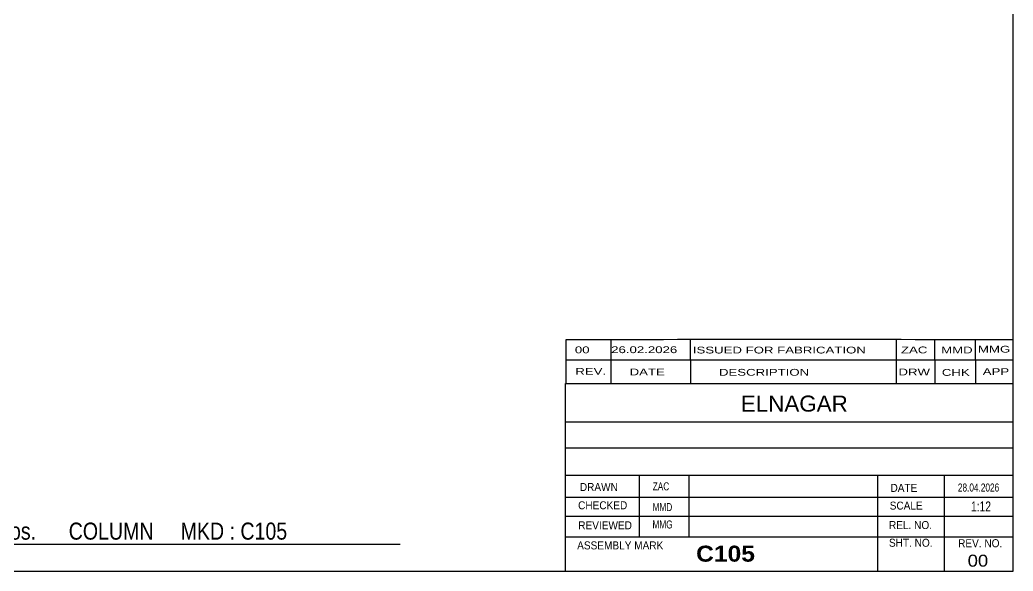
# Model space of a CAD drawing. Header units: millimetres. Extents: x -290 to 123, y -156 to 131.
# Drawn here: x -71.8 to 122.5, y -156.2 to -48.3 of the extents above; entities that cross this region are included whole.
import ezdxf

# ---------------------------------------------------------------- set-up
doc = ezdxf.new("R2010")
doc.units = ezdxf.units.MM
doc.styles.add('Arial', font='ARIAL.TTF', dxfattribs={"height": 0.2})
doc.styles.add('Arial Bold', font='ARIALBD.TTF', dxfattribs={"height": 0.2})
doc.styles.add('Arial Narrow', font='ARIALN.TTF', dxfattribs={"height": 0.2})

# ---------------------------------------------------------------- blocks, each defined once
blk = doc.blocks.new('Unknown-622979748-1210')
at = {"color": 5, "linetype": 'Continuous'}
for p, q in [((122.53, -156.18), (122.53, 130.82)), ((-287.47, -156.18), (122.53, -156.18))]:
    blk.add_line(p, q, dxfattribs=at)
blk = doc.blocks.new('CBS_CALLOFF-622979748-4417')
at = {"color": 7, "linetype": 'Continuous'}
blk.add_line((-113.6, -150.92), (2.64, -150.93), dxfattribs=at)
at = {"color": 3, "linetype": 'Continuous', "style": 'Arial Narrow'}
blk.add_text('QTY= 3 Nos.      COLUMN     MKD : C105', height=3.3405, dxfattribs=at).set_placement((-90.84, -150.02))
blk = doc.blocks.new('CBS_NAME_BLOG-622979748-4418')
at = {"color": 7, "linetype": 'Continuous'}
for p, q in [((34.93, -119.43), (122.45, -119.43)), ((34.93, -156.14), (34.93, -119.44)), ((34.93, -126.97), (122.45, -126.97)), ((35.01, -132.02), (122.53, -132.02)), ((34.93, -137.4), (122.45, -137.4)), ((49.46, -149.5), (49.46, -137.4)), ((59.14, -149.48), (59.14, -137.41)), ((96.06, -156.14), (96.06, -137.41)), ((109.11, -156.14), (109.11, -137.4)), ((34.94, -141.7), (122.53, -141.68)), ((34.93, -145.44), (122.45, -145.44)), ((34.93, -149.49), (122.45, -149.49)), ((34.93, -156.18), (122.53, -156.18))]:
    blk.add_line(p, q, dxfattribs=at)
at = {"color": 3, "linetype": 'Continuous', "style": 'Arial'}
blk.add_text('ELNAGAR', height=3.133, dxfattribs=at).set_placement((69.26, -124.96))
at = {"color": 3, "linetype": 'Continuous'}
for s, height, style, width, p in [('DRAWN', 1.566, 'Arial', 0.9, (37.76, -140.5)), ('ZAC', 1.565, 'Arial Narrow', 0.9, (52.02, -140.37)), ('DATE', 1.566, 'Arial', 0.9, (98.53, -140.67)), ('28.04.2026', 1.565, 'Arial Narrow', 0.9, (111.72, -140.6)), ('CHECKED', 1.566, 'Arial', 0.9, (37.42, -144.08)), ('MMD', 1.565, 'Arial Narrow', 0.9, (51.99, -144.43)), ('SCALE', 1.566, 'Arial', 0.9, (98.38, -144.14)), ('1:12', 1.957, 'Arial Narrow', 0.9, (114.27, -144.5)), ('REVIEWED', 1.566, 'Arial', 0.9, (37.45, -148)), ('MMG', 1.565, 'Arial Narrow', 0.9, (51.97, -147.83)), ('REL. NO.', 1.566, 'Arial', 0.9, (98.24, -147.95)), ('ASSEMBLY MARK', 1.5663, 'Arial', 0.9, (37.24, -151.93)), ('C105', 3.131, 'Arial Bold', 1.1, (60.51, -154.33)), ('SHT. NO.', 1.566, 'Arial', 0.9, (98.23, -151.41)), ('REV. NO.', 1.566, 'Arial', 0.9, (111.76, -151.5))]:
    blk.add_text(s, height=height, dxfattribs=dict(at, style=style, width=width)).set_placement(p)
at = {"color": 3, "style": 'Arial', "width": 1.1}
blk.add_text('00', height=2.349, dxfattribs=at).set_placement((113.63, -155.31))
blk = doc.blocks.new('CBS_REVISION-622979748-4419')
at = {"color": 7, "linetype": 'Continuous'}
for p, q in [((35.02, -110.91), (35.02, -114.8)), ((43.83, -110.89), (43.82, -114.8)), ((59.41, -114.8), (59.41, -110.88)), ((99.68, -114.8), (99.69, -110.88)), ((107.24, -114.8), (107.24, -110.89)), ((115.16, -114.8), (115.16, -110.89)), ((35.02, -114.8), (122.52, -114.8)), ((35.02, -114.8), (35.02, -119.43)), ((43.81, -114.8), (43.81, -119.43)), ((59.41, -114.8), (59.41, -119.37)), ((99.67, -114.8), (99.67, -119.43)), ((107.21, -114.8), (107.21, -119.43)), ((115.15, -114.8), (115.15, -119.43)), ((35.02, -119.43), (122.52, -119.43))]:
    blk.add_line(p, q, dxfattribs=at)
blk.add_arc((78.77, -28084.18), 27973.31, 89.910387, 90.089622, dxfattribs=at)
at = {"color": 7, "style": 'Arial Narrow', "width": 1.7}
for s, height, p in [('00', 1.326, (36.79, -113.54)), ('26.02.2026', 1.326, (43.89, -113.51)), ('ISSUED FOR FABRICATION', 1.3257, (59.87, -113.58)), ('ZAC', 1.326, (100.58, -113.55)), ('MMD', 1.326, (108.44, -113.57))]:
    blk.add_text(s, height=height, dxfattribs=at).set_placement(p)
at = {"color": 7, "linetype": 'Continuous', "style": 'Arial Narrow', "width": 1.7}
for s, height, p in [('MMG', 1.326, (115.65, -113.41)), ('REV.', 1.326, (36.88, -117.76)), ('DATE', 1.326, (47.5, -117.87)), ('DESCRIPTION', 1.3257, (64.98, -117.93)), ('DRW', 1.326, (100.1, -117.87)), ('APP', 1.326, (116.58, -117.8)), ('CHK', 1.326, (108.58, -117.96))]:
    blk.add_text(s, height=height, dxfattribs=at).set_placement(p)

msp = doc.modelspace()

# ---------------------------------------------------------------- block references
for name in ['Unknown-622979748-1210', 'CBS_REVISION-622979748-4419', 'CBS_NAME_BLOG-622979748-4418', 'CBS_CALLOFF-622979748-4417']:
    msp.add_blockref(name, (0, 0))

doc.saveas('drawing.dxf')
